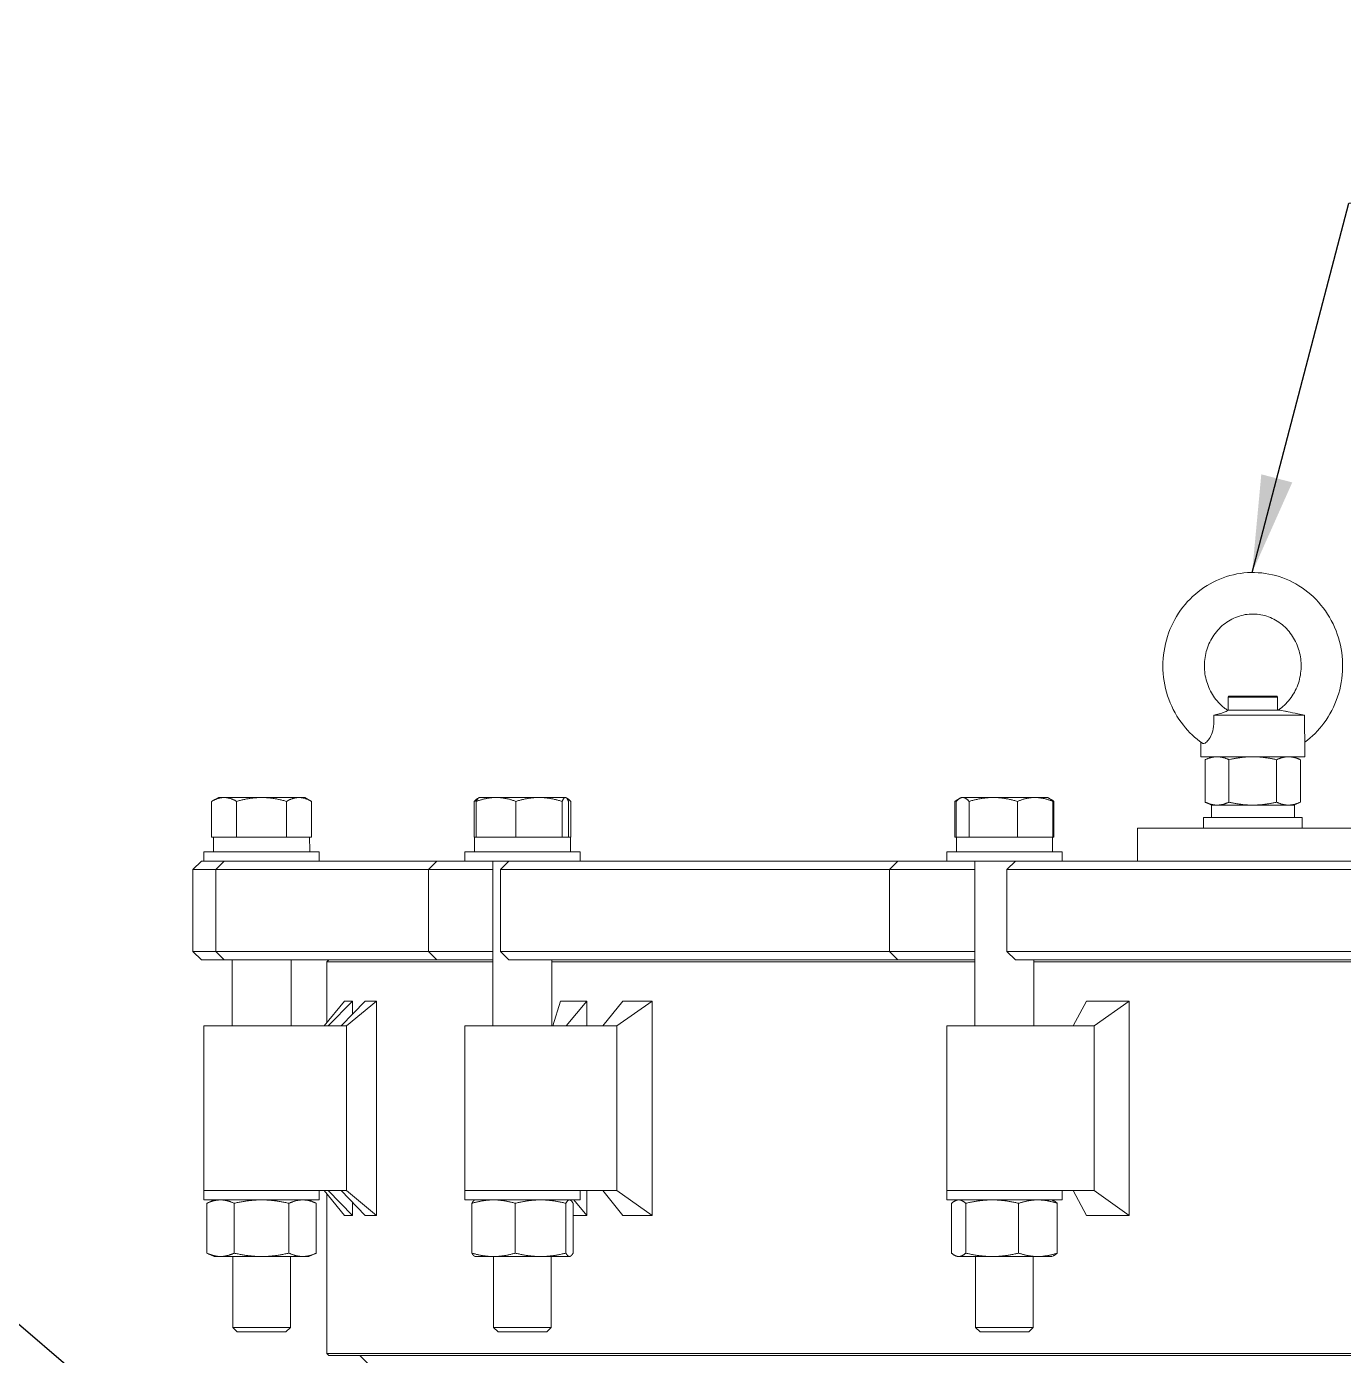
# Model space of a CAD drawing. Header units: inches. Extents: x 19 to 503, y 7 to 322.
# Drawn here: x 223.83 to 243.81, y 124.9 to 145.06 of the extents above; entities that cross this region are included whole.
import ezdxf

# ---------------------------------------------------------------- set-up
doc = ezdxf.new("R2010")
doc.units = ezdxf.units.IN
doc.header["$LTSCALE"] = 15
doc.header["$MEASUREMENT"] = 0
doc.layers.add('Symbol (ANSI)', color=7, linetype='Continuous', lineweight=25)
doc.layers.add('Visible (ANSI)', color=7, linetype='Continuous', lineweight=50)
doc.styles.add('MEMCOR Medium', font='arial.ttf')
doc.dimstyles.new('Default (ANSI)$7', dxfattribs={"dimscale": 15, "dimtxt": 0.15, "dimasz": 0.098425, "dimexe": 0.125, "dimexo": 0.0625, "dimgap": 0.031496, "dimtad": 0, "dimtih": 1, "dimtoh": 1, "dimdec": 4, "dimrnd": 1e-08, "dimzin": 3, "dimdsep": 46, "dimlunit": 5, "dimtxsty": 'MEMCOR Medium', "dimcen": 0.09, "dimdle": 0.393701, "dimclrd": 256, "dimclre": 256, "dimclrt": 256, "dimadec": 0, "dimazin": 1, "dimtfac": 0.8, "dimtofl": 0, "dimtmove": 0, "dimatfit": 3, "dimfxl": 1, "dimfrac": 1, "dimtolj": 1, "dimtzin": 4, "dimlwd": -1, "dimlwe": -1, "dimarcsym": 0})

msp = doc.modelspace()

# ---------------------------------------------------------------- linework, layer by layer
at = {"layer": 'Visible (ANSI)', "linetype": 'Continuous', "lineweight": 18}
for p, q in [((242.06927, 134.90094), (242.05677, 134.88844)), ((242.80677, 134.88844), (242.05677, 134.88844)), ((242.05677, 134.88844), (242.05677, 134.69194)), ((242.06927, 134.90094), (242.79427, 134.90094)), ((242.79427, 134.90094), (242.80677, 134.88844)), ((242.80677, 134.88844), (242.80677, 134.69194)), ((242.84712, 134.69194), (242.0451, 134.69194)), ((242.84712, 134.69194), (242.9178, 134.67692)), ((243.21606, 134.61286), (241.83844, 134.61286)), ((243.21918, 133.98294), (243.21918, 134.29538)), ((241.64437, 133.98294), (241.64437, 134.20376)), ((243.21918, 133.98294), (241.64437, 133.98294)), ((241.80677, 133.98294), (241.71009, 133.93785)), ((241.71009, 133.29403), (241.71009, 133.93785)), ((242.07093, 133.29403), (242.07093, 133.93785)), ((242.79262, 133.29403), (242.79262, 133.93785)), ((243.05677, 133.98294), (243.15346, 133.93785)), ((243.15346, 133.29403), (243.15346, 133.93785)), ((226.74027, 133.36457), (226.63878, 133.30598)), ((226.63878, 132.76057), (226.63878, 133.30598)), ((226.82815, 133.36457), (226.74027, 133.36457)), ((227.39627, 133.36457), (226.82815, 133.36457)), ((227.01753, 132.76057), (227.01753, 133.30598)), ((227.96438, 133.36457), (227.39627, 133.36457)), ((227.77501, 132.76057), (227.77501, 133.30598)), ((228.05227, 133.36457), (227.96438, 133.36457)), ((228.05227, 133.36457), (228.15375, 133.30598)), ((228.15375, 132.76057), (228.15375, 133.30598)), ((230.62164, 132.76057), (230.62164, 133.30598)), ((230.65349, 132.76057), (230.65349, 133.30598)), ((230.69165, 133.3613), (230.67417, 133.35121)), ((230.69731, 133.36457), (230.69165, 133.3613)), ((230.95397, 133.36457), (230.69731, 133.36457)), ((231.60435, 133.36457), (230.95397, 133.36457)), ((231.25444, 132.76057), (231.25444, 133.30598)), ((232.0037, 133.36457), (231.60435, 133.36457)), ((231.95427, 132.76057), (231.95427, 133.30598)), ((232.00931, 133.36457), (232.0037, 133.36457)), ((232.00931, 133.36457), (232.01498, 133.3613)), ((232.01498, 133.3613), (232.03246, 133.35121)), ((232.05314, 132.76057), (232.05314, 133.30598)), ((232.08499, 132.76057), (232.08499, 133.30598)), ((237.91398, 132.76057), (237.91398, 133.30598)), ((237.93331, 132.76057), (237.93331, 133.30598)), ((237.98584, 133.35121), (237.95494, 133.33336)), ((238.00898, 133.36457), (237.98584, 133.35121)), ((238.03134, 133.36457), (238.00898, 133.36457)), ((238.4952, 133.36457), (238.03134, 133.36457)), ((238.12936, 132.76057), (238.12936, 133.30598)), ((239.12885, 133.36457), (238.4952, 133.36457)), ((238.86104, 132.76057), (238.86104, 133.30598)), ((239.32098, 133.36457), (239.12885, 133.36457)), ((239.32098, 133.36457), (239.34413, 133.35121)), ((239.34413, 133.35121), (239.37503, 133.33336)), ((239.39666, 132.76057), (239.39666, 133.30598)), ((239.41599, 132.76057), (239.41599, 133.30598)), ((241.80677, 133.24894), (241.71009, 133.29403)), ((243.05677, 133.24894), (243.15346, 133.29403)), ((243.18177, 133.06094), (241.68177, 133.06094)), ((241.68177, 133.06094), (241.68177, 132.90094)), ((241.8063, 133.24894), (241.8063, 133.06094)), ((241.8063, 133.24894), (243.06427, 133.24894)), ((243.06427, 133.24894), (243.06427, 133.06094)), ((243.18177, 133.06094), (243.18177, 132.90094)), ((240.68425, 132.90094), (240.70872, 132.90094)), ((240.68425, 132.90094), (240.68425, 132.40094)), ((241.17225, 132.90094), (240.70872, 132.90094)), ((241.17225, 132.90094), (241.80228, 132.90094)), ((245.38827, 132.90094), (241.80228, 132.90094)), ((226.82815, 132.76057), (226.63878, 132.76057)), ((226.66677, 132.76056), (228.12525, 132.76056)), ((226.66677, 132.54156), (226.66677, 132.76056)), ((226.74027, 132.76057), (226.74027, 132.76056)), ((227.01753, 132.76057), (226.82815, 132.76057)), ((227.39627, 132.76057), (227.01753, 132.76057)), ((227.77501, 132.76057), (227.39627, 132.76057)), ((227.96438, 132.76057), (227.77501, 132.76057)), ((228.15375, 132.76057), (227.96438, 132.76057)), ((228.05227, 132.76057), (228.05227, 132.76056)), ((230.65349, 132.76057), (230.62164, 132.76057)), ((230.62381, 132.76056), (232.08281, 132.76056)), ((230.62381, 132.54156), (230.62381, 132.76056)), ((230.95397, 132.76057), (230.65349, 132.76057)), ((230.69731, 132.76057), (230.69731, 132.76056)), ((231.25444, 132.76057), (230.95397, 132.76057)), ((231.60435, 132.76057), (231.25444, 132.76057)), ((231.95427, 132.76057), (231.60435, 132.76057)), ((232.0037, 132.76057), (231.95427, 132.76057)), ((232.05314, 132.76057), (232.0037, 132.76057)), ((232.00931, 132.76057), (232.00931, 132.76056)), ((232.08499, 132.76057), (232.05314, 132.76057)), ((232.08281, 132.54156), (232.08281, 132.76056)), ((237.93331, 132.76057), (237.91398, 132.76057)), ((238.03134, 132.76057), (237.93331, 132.76057)), ((237.93548, 132.76056), (239.39448, 132.76056)), ((237.93548, 132.54156), (237.93548, 132.76056)), ((238.00898, 132.76057), (238.00898, 132.76056)), ((238.12936, 132.76057), (238.03134, 132.76057)), ((238.4952, 132.76057), (238.12936, 132.76057)), ((238.86104, 132.76057), (238.4952, 132.76057)), ((239.12885, 132.76057), (238.86104, 132.76057)), ((239.39666, 132.76057), (239.12885, 132.76057)), ((239.32098, 132.76057), (239.32098, 132.76056)), ((239.39448, 132.54156), (239.39448, 132.76056)), ((239.41599, 132.76057), (239.39666, 132.76057)), ((228.27127, 132.54156), (226.52127, 132.54156)), ((226.52127, 132.54156), (226.52127, 132.40094)), ((228.12577, 132.54156), (228.12577, 132.60531)), ((228.27127, 132.54156), (228.27127, 132.40094)), ((232.22831, 132.54156), (230.47831, 132.54156)), ((230.47831, 132.54156), (230.47831, 132.40094)), ((232.22831, 132.54156), (232.22831, 132.40094)), ((239.53998, 132.54156), (237.78998, 132.54156)), ((237.78998, 132.54156), (237.78998, 132.40094)), ((239.53998, 132.54156), (239.53998, 132.40094)), ((226.48339, 132.40094), (226.35339, 132.27094)), ((226.36591, 132.27094), (226.35339, 132.27094)), ((226.35339, 132.27094), (226.35339, 131.03094)), ((226.41169, 132.27094), (226.36591, 132.27094)), ((226.70077, 132.27094), (226.41169, 132.27094)), ((226.48339, 132.40094), (226.49428, 132.40094)), ((226.49428, 132.40094), (226.52127, 132.40094)), ((226.52127, 132.40094), (226.83077, 132.40094)), ((226.83077, 132.40094), (226.70077, 132.27094)), ((226.70702, 132.27094), (226.70077, 132.27094)), ((226.70077, 132.27094), (226.70077, 131.03094)), ((226.77089, 132.27094), (226.70702, 132.27094)), ((227.93866, 132.27094), (226.77089, 132.27094)), ((226.83077, 132.40094), (226.83377, 132.40094)), ((226.83377, 132.40094), (226.89734, 132.40094)), ((226.89734, 132.40094), (227.9133, 132.40094)), ((228.86355, 132.40094), (227.9133, 132.40094)), ((227.93866, 132.27094), (228.88892, 132.27094)), ((229.58933, 132.40094), (228.86355, 132.40094)), ((228.88892, 132.27094), (229.46493, 132.27094)), ((229.92678, 132.27094), (229.46493, 132.27094)), ((229.58933, 132.40094), (230.05678, 132.40094)), ((230.05678, 132.40094), (229.92678, 132.27094)), ((230.07484, 132.27094), (229.92678, 132.27094)), ((229.92678, 132.27094), (229.92678, 131.03094)), ((230.05678, 132.40094), (230.18559, 132.40094)), ((230.22329, 132.27094), (230.07484, 132.27094)), ((230.18559, 132.40094), (230.33334, 132.40094)), ((230.57382, 132.27094), (230.22329, 132.27094)), ((230.33334, 132.40094), (230.47831, 132.40094)), ((230.47831, 132.40094), (231.14828, 132.40094)), ((230.57382, 132.27094), (230.90581, 132.27094)), ((230.90581, 132.40094), (230.90581, 129.90094)), ((231.14828, 132.40094), (231.01828, 132.27094)), ((231.06433, 132.27094), (231.01828, 132.27094)), ((231.01828, 132.27094), (231.01828, 131.03094)), ((231.22812, 132.27094), (231.06433, 132.27094)), ((231.14828, 132.40094), (231.17039, 132.40094)), ((231.17039, 132.40094), (231.3334, 132.40094)), ((232.59349, 132.27094), (231.22812, 132.27094)), ((231.3334, 132.40094), (232.52127, 132.40094)), ((233.32686, 132.40094), (232.52127, 132.40094)), ((232.59349, 132.27094), (233.39908, 132.27094)), ((234.16385, 132.40094), (233.32686, 132.40094)), ((233.39908, 132.27094), (234.06337, 132.27094)), ((236.91974, 132.27094), (234.06337, 132.27094)), ((234.16385, 132.40094), (237.04974, 132.40094)), ((237.04974, 132.40094), (236.91974, 132.27094)), ((237.33303, 132.27094), (236.91974, 132.27094)), ((236.91974, 132.27094), (236.91974, 131.03094)), ((237.04974, 132.40094), (237.4093, 132.40094)), ((237.56156, 132.27094), (237.33303, 132.27094)), ((237.4093, 132.40094), (237.63675, 132.40094)), ((237.91402, 132.27094), (237.56156, 132.27094)), ((237.63675, 132.40094), (237.80379, 132.40094)), ((237.80379, 132.40094), (238.83335, 132.40094)), ((237.91402, 132.27094), (238.21748, 132.27094)), ((238.21748, 132.40094), (238.21748, 129.90094)), ((238.83335, 132.40094), (238.70335, 132.27094)), ((238.82026, 132.27094), (238.70335, 132.27094)), ((238.70335, 132.27094), (238.70335, 131.03094)), ((239.05904, 132.27094), (238.82026, 132.27094)), ((238.83335, 132.40094), (238.88947, 132.40094)), ((238.88947, 132.40094), (239.12711, 132.40094)), ((240.41414, 132.27094), (239.05904, 132.27094)), ((239.12711, 132.40094), (240.30605, 132.40094)), ((240.84433, 132.40094), (240.30605, 132.40094)), ((240.41414, 132.27094), (240.95242, 132.27094)), ((241.66512, 132.40094), (240.84433, 132.40094)), ((240.95242, 132.27094), (241.60385, 132.27094)), ((246.13063, 132.27094), (241.60385, 132.27094)), ((241.66512, 132.40094), (246.16837, 132.40094)), ((226.35339, 131.03094), (226.36591, 131.03094)), ((226.48339, 130.90094), (226.35339, 131.03094)), ((226.36591, 131.03094), (226.41169, 131.03094)), ((226.41169, 131.03094), (226.70077, 131.03094)), ((226.49428, 130.90094), (226.48339, 130.90094)), ((226.53984, 130.90094), (226.49428, 130.90094)), ((226.68155, 130.90094), (226.53984, 130.90094)), ((226.68155, 130.90094), (226.83077, 130.90094)), ((226.70077, 131.03094), (226.70702, 131.03094)), ((226.83077, 130.90094), (226.70077, 131.03094)), ((226.70702, 131.03094), (226.77089, 131.03094)), ((226.77089, 131.03094), (227.93866, 131.03094)), ((226.83377, 130.90094), (226.83077, 130.90094)), ((226.89734, 130.90094), (226.83377, 130.90094)), ((227.9133, 130.90094), (226.89734, 130.90094)), ((226.94877, 130.90094), (226.94877, 129.90094)), ((227.84377, 130.90094), (227.84377, 129.90094)), ((227.9133, 130.90094), (228.86355, 130.90094)), ((228.88892, 131.03094), (227.93866, 131.03094)), ((228.4183, 130.90094), (228.38705, 130.86969)), ((230.90581, 130.86969), (228.38705, 130.86969)), ((228.38705, 129.95309), (228.38705, 130.86969)), ((228.86355, 130.90094), (229.39801, 130.90094)), ((229.46493, 131.03094), (228.88892, 131.03094)), ((229.39801, 130.90094), (230.05678, 130.90094)), ((229.46493, 131.03094), (229.92678, 131.03094)), ((229.92678, 131.03094), (230.07484, 131.03094)), ((230.05678, 130.90094), (229.92678, 131.03094)), ((230.18559, 130.90094), (230.05678, 130.90094)), ((230.07484, 131.03094), (230.22329, 131.03094)), ((230.33334, 130.90094), (230.18559, 130.90094)), ((230.22329, 131.03094), (230.57382, 131.03094)), ((230.50159, 130.90094), (230.33334, 130.90094)), ((230.50159, 130.90094), (230.90581, 130.90094)), ((230.90581, 131.03094), (230.57382, 131.03094)), ((231.01828, 131.03094), (231.06433, 131.03094)), ((231.14828, 130.90094), (231.01828, 131.03094)), ((231.06433, 131.03094), (231.22812, 131.03094)), ((231.17039, 130.90094), (231.14828, 130.90094)), ((231.3334, 130.90094), (231.17039, 130.90094)), ((231.22812, 131.03094), (232.59349, 131.03094)), ((232.52127, 130.90094), (231.3334, 130.90094)), ((231.80081, 130.90094), (231.80081, 129.90094)), ((238.21748, 130.86969), (231.80081, 130.86969)), ((232.52127, 130.90094), (233.32686, 130.90094)), ((233.39908, 131.03094), (232.59349, 131.03094)), ((233.32686, 130.90094), (233.87455, 130.90094)), ((234.06337, 131.03094), (233.39908, 131.03094)), ((233.87455, 130.90094), (237.04974, 130.90094)), ((234.06337, 131.03094), (236.91974, 131.03094)), ((236.91974, 131.03094), (237.33303, 131.03094)), ((237.04974, 130.90094), (236.91974, 131.03094)), ((237.4093, 130.90094), (237.04974, 130.90094)), ((237.33303, 131.03094), (237.56156, 131.03094)), ((237.63675, 130.90094), (237.4093, 130.90094)), ((237.56156, 131.03094), (237.91402, 131.03094)), ((237.80593, 130.90094), (237.63675, 130.90094)), ((237.80593, 130.90094), (238.21748, 130.90094)), ((238.21748, 131.03094), (237.91402, 131.03094)), ((238.70335, 131.03094), (238.82026, 131.03094)), ((238.83335, 130.90094), (238.70335, 131.03094)), ((238.82026, 131.03094), (239.05904, 131.03094)), ((238.88947, 130.90094), (238.83335, 130.90094)), ((239.12711, 130.90094), (238.88947, 130.90094)), ((239.05904, 131.03094), (240.41414, 131.03094)), ((239.11248, 130.90094), (239.11248, 129.90094)), ((247.77064, 130.86969), (239.11248, 130.86969)), ((240.30605, 130.90094), (239.12711, 130.90094)), ((240.30605, 130.90094), (240.84433, 130.90094)), ((240.95242, 131.03094), (240.41414, 131.03094)), ((240.84433, 130.90094), (241.32188, 130.90094)), ((241.60385, 131.03094), (240.95242, 131.03094)), ((241.32188, 130.90094), (246.39763, 130.90094)), ((241.60385, 131.03094), (246.13063, 131.03094)), ((228.65427, 130.27579), (228.34387, 129.90094)), ((228.7761, 130.27579), (228.40706, 129.90094)), ((228.96831, 130.27579), (228.60215, 129.90094)), ((228.65427, 130.27579), (228.7761, 130.27579)), ((229.14194, 130.27579), (228.68528, 129.90094)), ((228.7761, 130.27579), (228.7761, 130.07902)), ((228.96831, 130.27579), (229.14194, 130.27579)), ((229.14194, 127.02609), (229.14194, 130.27579)), ((231.93213, 130.27579), (231.81525, 129.90094)), ((231.93213, 130.27579), (232.33087, 130.27579)), ((232.33087, 130.27579), (232.01513, 129.90094)), ((232.33087, 130.27579), (232.33087, 129.90094)), ((232.87824, 130.27579), (232.5707, 129.90094)), ((233.32089, 130.27579), (232.78749, 129.90094)), ((232.87824, 130.27579), (233.32089, 130.27579)), ((233.32089, 127.02609), (233.32089, 130.27579)), ((239.91063, 130.27579), (239.70854, 129.90094)), ((239.91063, 130.27579), (240.55492, 130.27579)), ((240.55492, 130.27579), (240.02599, 129.90094)), ((240.55492, 127.02609), (240.55492, 130.27579)), ((226.52127, 129.90094), (227.56697, 129.90094)), ((226.52127, 127.40094), (226.52127, 129.90094)), ((227.56697, 129.90094), (228.68528, 129.90094)), ((228.68528, 127.40094), (228.68528, 129.90094)), ((230.47831, 129.90094), (231.83944, 129.90094)), ((230.47831, 127.40094), (230.47831, 129.90094)), ((231.83944, 129.90094), (232.78749, 129.90094)), ((232.78749, 127.40094), (232.78749, 129.90094)), ((237.78998, 129.90094), (239.39252, 129.90094)), ((237.78998, 127.40094), (237.78998, 129.90094)), ((239.39252, 129.90094), (240.02599, 129.90094)), ((240.02599, 127.40094), (240.02599, 129.90094)), ((227.56697, 127.40094), (226.52127, 127.40094)), ((227.56697, 127.40094), (226.52127, 127.40094)), ((226.52127, 127.40094), (226.52127, 127.26031)), ((226.52127, 127.26031), (228.27127, 127.26031)), ((226.67727, 127.26031), (226.56604, 127.20845)), ((226.56604, 126.45318), (226.56604, 127.20845)), ((226.98115, 126.45318), (226.98115, 127.20845)), ((228.68528, 127.40094), (227.56697, 127.40094)), ((227.81138, 126.45318), (227.81138, 127.20845)), ((228.11527, 127.26031), (228.2265, 127.20845)), ((228.2265, 126.45318), (228.2265, 127.20845)), ((228.27127, 127.40094), (228.27127, 127.26031)), ((228.65427, 127.02609), (228.34387, 127.40094)), ((228.38705, 124.93219), (228.38705, 127.34879)), ((228.7761, 127.02609), (228.40706, 127.40094)), ((228.96831, 127.02609), (228.60215, 127.40094)), ((229.14194, 127.02609), (228.68528, 127.40094)), ((228.7761, 127.22286), (228.7761, 127.02609)), ((231.83944, 127.40094), (230.47831, 127.40094)), ((231.83944, 127.40094), (230.47831, 127.40094)), ((230.47831, 127.40094), (230.47831, 127.26031)), ((230.47831, 127.26031), (232.22831, 127.26031)), ((230.58628, 126.45318), (230.58628, 127.20845)), ((230.63431, 127.26031), (230.62811, 127.25742)), ((231.24495, 126.45318), (231.24495, 127.20845)), ((232.78749, 127.40094), (231.83944, 127.40094)), ((232.01198, 126.45318), (232.01198, 127.20845)), ((232.07231, 127.26031), (232.07852, 127.25742)), ((232.12035, 126.45318), (232.12035, 127.20845)), ((232.33087, 127.02609), (232.13358, 127.26031)), ((232.22831, 127.40094), (232.22831, 127.26031)), ((232.33087, 127.40094), (232.33087, 127.02609)), ((232.87824, 127.02609), (232.5707, 127.40094)), ((233.32089, 127.02609), (232.78749, 127.40094)), ((239.39252, 127.40094), (237.78998, 127.40094)), ((239.39252, 127.40094), (237.78998, 127.40094)), ((237.78998, 127.40094), (237.78998, 127.26031)), ((237.78998, 127.26031), (239.53998, 127.26031)), ((237.86304, 126.45318), (237.86304, 127.20845)), ((237.94598, 127.26031), (237.92062, 127.24849)), ((238.07792, 126.45318), (238.07792, 127.20845)), ((238.87986, 126.45318), (238.87986, 127.20845)), ((239.38398, 127.26031), (239.40935, 127.24849)), ((240.02599, 127.40094), (239.39252, 127.40094)), ((239.46693, 126.45318), (239.46693, 127.20845)), ((239.53998, 127.40094), (239.53998, 127.26031)), ((239.91063, 127.02609), (239.70854, 127.40094)), ((240.55492, 127.02609), (240.02599, 127.40094)), ((228.7761, 127.02609), (228.65427, 127.02609)), ((229.14194, 127.02609), (228.96831, 127.02609)), ((232.33087, 127.02609), (232.12035, 127.02609)), ((233.32089, 127.02609), (232.87824, 127.02609)), ((240.55492, 127.02609), (239.91063, 127.02609)), ((226.67727, 126.40131), (226.56604, 126.45318)), ((226.67727, 126.40131), (226.77359, 126.40131)), ((226.77359, 126.40131), (227.39627, 126.40131)), ((226.95877, 126.40131), (226.95877, 125.32668)), ((227.39627, 126.40131), (228.01894, 126.40131)), ((227.83377, 126.40131), (227.83377, 125.32668)), ((228.01894, 126.40131), (228.11527, 126.40131)), ((228.11527, 126.40131), (228.2265, 126.45318)), ((230.63431, 126.40131), (230.62811, 126.40421)), ((230.63431, 126.40131), (230.91561, 126.40131)), ((230.91561, 126.40131), (231.62846, 126.40131)), ((230.91581, 126.40131), (230.91581, 125.32668)), ((231.62846, 126.40131), (232.06616, 126.40131)), ((231.79081, 126.40131), (231.79081, 125.32668)), ((232.06616, 126.40131), (232.07231, 126.40131)), ((232.07231, 126.40131), (232.07852, 126.40421)), ((237.94598, 126.40131), (237.92062, 126.41314)), ((237.94598, 126.40131), (237.97048, 126.40131)), ((237.97048, 126.40131), (238.47889, 126.40131)), ((238.22748, 126.40131), (238.22748, 125.32668)), ((238.47889, 126.40131), (239.17339, 126.40131)), ((239.10248, 126.40131), (239.10248, 125.32668)), ((239.17339, 126.40131), (239.38398, 126.40131)), ((239.38398, 126.40131), (239.40935, 126.41314)), ((226.95877, 125.32668), (227.83377, 125.32668)), ((227.02693, 125.26056), (226.95877, 125.32668)), ((227.76561, 125.26056), (227.02693, 125.26056)), ((227.76561, 125.26056), (227.83377, 125.32668)), ((230.91581, 125.32668), (231.79081, 125.32668)), ((230.98398, 125.26056), (230.91581, 125.32668)), ((231.72265, 125.26056), (230.98398, 125.26056)), ((231.72265, 125.26056), (231.79081, 125.32668)), ((238.22748, 125.32668), (239.10248, 125.32668)), ((238.29565, 125.26056), (238.22748, 125.32668)), ((239.03432, 125.26056), (238.29565, 125.26056)), ((239.03432, 125.26056), (239.10248, 125.32668)), ((228.38705, 124.93219), (253.36646, 124.93219)), ((228.4183, 124.90094), (228.38705, 124.93219)), ((253.34205, 124.90094), (228.4183, 124.90094)), ((229.13857, 124.65094), (228.88857, 124.90094))]:
    msp.add_line(p, q, dxfattribs=at)
msp.add_ellipse((227.39627, 132.60531), major_axis=(0, 4.1372), ratio=0.17632698, start_param=4.71238898, end_param=4.7499235, dxfattribs=at)
for points, knots in [([(243.21918, 134.20376), (243.3299, 134.28517), (243.42843, 134.38358), (243.59991, 134.61437), (243.67004, 134.74886), (243.76659, 135.03461), (243.79258, 135.186), (243.79735, 135.4901), (243.77596, 135.64279), (243.68757, 135.93339), (243.62071, 136.07132), (243.44828, 136.31763), (243.34305, 136.42621), (243.10528, 136.60247), (242.9731, 136.67058), (242.69557, 136.75952), (242.55043, 136.78083), (242.26159, 136.77509), (242.11796, 136.74825), (241.84583, 136.64948), (241.71746, 136.57738), (241.48809, 136.39501), (241.38743, 136.28437), (241.22377, 136.03536), (241.16123, 135.89671), (241.08087, 135.60531), (241.06343, 135.45249), (241.07586, 135.14846), (241.10585, 134.99728), (241.21056, 134.71255), (241.2851, 134.57897), (241.46131, 134.35612), (241.55887, 134.26355), (241.6675, 134.18712)], [3.75185202, 3.75185202, 3.75185202, 3.75185202, 4.04920727, 4.04920727, 4.37105864, 4.37105864, 4.69590009, 4.69590009, 5.0218934, 5.0218934, 5.34693763, 5.34693763, 5.66911389, 5.66911389, 5.98732596, 5.98732596, 6.302075, 6.302075, 6.61555908, 6.61555908, 6.9306223, 6.9306223, 7.24925585, 7.24925585, 7.57176049, 7.57176049, 7.89696354, 7.89696354, 8.22294102, 8.22294102, 8.54759144, 8.54759144, 8.83507049, 8.83507049, 8.83507049, 8.83507049]), ([(242.81845, 134.69194), (242.88452, 134.73599), (242.94448, 134.79172), (243.04469, 134.92069), (243.08517, 134.99363), (243.14222, 135.14867), (243.1592, 135.23051), (243.16852, 135.39532), (243.16105, 135.47822), (243.12271, 135.63743), (243.0918, 135.71368), (243.00958, 135.85269), (242.95804, 135.91522), (242.83893, 136.02105), (242.77103, 136.0638), (242.62489, 136.12527), (242.54641, 136.14323), (242.38695, 136.15157), (242.30593, 136.14145), (242.15139, 136.09346), (242.07781, 136.05586), (241.94702, 135.9576), (241.88944, 135.89763), (241.79602, 135.76202), (241.75965, 135.68687), (241.71114, 135.52891), (241.69859, 135.44628), (241.69807, 135.28136), (241.70994, 135.19911), (241.75665, 135.04253), (241.79158, 134.96828), (241.88112, 134.8344), (241.936, 134.77505), (242.01393, 134.71355), (242.03076, 134.7014), (242.04799, 134.69003)], [3.70663789, 3.70663789, 3.70663789, 3.70663789, 4.02738614, 4.02738614, 4.34325749, 4.34325749, 4.65298953, 4.65298953, 4.96032547, 4.96032547, 5.26870024, 5.26870024, 5.58162087, 5.58162087, 5.90263882, 5.90263882, 6.2335115, 6.2335115, 6.57031446, 6.57031446, 6.90360978, 6.90360978, 7.22713207, 7.22713207, 7.54159651, 7.54159651, 7.85062461, 7.85062461, 8.15789791, 8.15789791, 8.46683133, 8.46683133, 8.78097489, 8.78097489, 8.86439813, 8.86439813, 8.86439813, 8.86439813]), ([(242.04799, 134.69002), (242.04933, 134.68914), (242.04975, 134.68797), (242.04803, 134.68278), (242.04059, 134.67741), (242.0129, 134.66369), (241.99004, 134.65499), (241.9386, 134.63858), (241.91085, 134.63077), (241.8671, 134.61968), (241.85299, 134.61625), (241.83844, 134.61286)], [1.59643511, 1.59643511, 1.59643511, 1.59643511, 1.70136376, 1.70136376, 1.97757797, 1.97757797, 2.32395322, 2.32395322, 2.62724145, 2.62724145, 2.76385241, 2.76385241, 2.76385241, 2.76385241]), ([(243.21606, 134.61286), (243.18221, 134.61993), (243.14779, 134.62718), (243.06095, 134.6457), (243.01035, 134.65678), (242.94926, 134.67014), (242.93296, 134.67371), (242.9178, 134.67693)], [0.164394047, 0.164394047, 0.164394047, 0.164394047, 0.430091251, 0.430091251, 0.844644055, 0.844644055, 1.005677489, 1.005677489, 1.005677489, 1.005677489]), ([(241.83844, 134.61286), (241.84388, 134.55624), (241.84478, 134.49802), (241.83108, 134.39381), (241.81978, 134.35464), (241.79349, 134.28931), (241.77708, 134.26093), (241.7426, 134.21592), (241.72514, 134.19998), (241.69397, 134.18193), (241.6806, 134.18004), (241.66942, 134.18586), (241.66844, 134.18646), (241.6675, 134.18712)], [0, 0, 0, 0, 0.43602809, 0.43602809, 0.81032109, 0.81032109, 1.20276192, 1.20276192, 1.59558596, 1.59558596, 1.99035936, 1.99035936, 2.02940951, 2.02940951, 2.02940951, 2.02940951]), ([(243.21918, 134.29538), (243.21918, 134.323), (243.21822, 134.35415), (243.21644, 134.42511), (243.21569, 134.46404), (243.21533, 134.54005), (243.21559, 134.57678), (243.21606, 134.61286)], [2.76682409, 2.76682409, 2.76682409, 2.76682409, 3.1199212, 3.1199212, 3.50625859, 3.50625859, 3.86180885, 3.86180885, 3.86180885, 3.86180885])]:
    msp.add_open_spline(points, degree=3, knots=knots, dxfattribs=at)
for points, weights in [([(241.89051, 133.98294), (241.80677, 133.98294), (241.71009, 133.93785)], [1, 1.0379548493, 1]), ([(242.07093, 133.93785), (241.97424, 133.98294), (241.89051, 133.98294)], [1, 1.0379548493, 1]), ([(242.43177, 133.98294), (242.26431, 133.98294), (242.07093, 133.93785)], [1, 1.0379548493, 1]), ([(242.79262, 133.93785), (242.59924, 133.98294), (242.43177, 133.98294)], [1, 1.0379548493, 1]), ([(242.97304, 133.98294), (242.88931, 133.98294), (242.79262, 133.93785)], [1, 1.0379548493, 1]), ([(243.15346, 133.93785), (243.05677, 133.98294), (242.97304, 133.98294)], [1, 1.0379548493, 1]), ([(226.82815, 133.36457), (226.74027, 133.36457), (226.63878, 133.30598)], [1, 1.0379548493, 1]), ([(227.01753, 133.30598), (226.91604, 133.36457), (226.82815, 133.36457)], [1, 1.0379548493, 1]), ([(227.39627, 133.36457), (227.22049, 133.36457), (227.01753, 133.30598)], [1, 1.0379548493, 1]), ([(227.77501, 133.30598), (227.57204, 133.36457), (227.39627, 133.36457)], [1, 1.0379548493, 1]), ([(227.96438, 133.36457), (227.87649, 133.36457), (227.77501, 133.30598)], [1, 1.0379548493, 1]), ([(228.15375, 133.30598), (228.05227, 133.36457), (227.96438, 133.36457)], [1, 1.0379548493, 1]), ([(230.62164, 133.30598), (230.64934, 133.33687), (230.67417, 133.35121)], [1, 1.01965956375, 1.01895290532]), ([(230.6607, 133.32102), (230.64151, 133.31409), (230.62164, 133.30598)], [1.00881298069, 1.00508876131, 1]), ([(230.95397, 133.36457), (230.81452, 133.36457), (230.65349, 133.30598)], [1, 1.0379548493, 1]), ([(230.65349, 133.30598), (230.67386, 133.35103), (230.69165, 133.3613)], [1, 1.02892942038, 1.01375847525]), ([(231.25444, 133.30598), (231.09342, 133.36457), (230.95397, 133.36457)], [1, 1.0379548493, 1]), ([(231.60435, 133.36457), (231.44196, 133.36457), (231.25444, 133.30598)], [1, 1.0379548493, 1]), ([(231.95427, 133.30598), (231.76675, 133.36457), (231.60435, 133.36457)], [1, 1.0379548493, 1]), ([(232.0037, 133.36457), (231.98076, 133.36457), (231.95427, 133.30598)], [1, 1.0379548493, 1]), ([(232.05314, 133.30598), (232.02665, 133.36457), (232.0037, 133.36457)], [1, 1.0379548493, 1]), ([(232.08499, 133.30598), (232.05086, 133.34404), (232.02073, 133.35715)], [1, 1.02433062887, 1.01746737806]), ([(237.9737, 133.34334), (237.94518, 133.32951), (237.91398, 133.30598)], [1.01810318657, 1.01490424563, 1]), ([(238.03134, 133.36457), (237.98584, 133.36457), (237.93331, 133.30598)], [1, 1.0379548493, 1]), ([(238.12936, 133.30598), (238.07683, 133.36457), (238.03134, 133.36457)], [1, 1.0379548493, 1]), ([(238.4952, 133.36457), (238.32541, 133.36457), (238.12936, 133.30598)], [1, 1.0379548493, 1]), ([(238.86104, 133.30598), (238.66498, 133.36457), (238.4952, 133.36457)], [1, 1.0379548493, 1]), ([(239.12885, 133.36457), (239.00456, 133.36457), (238.86104, 133.30598)], [1, 1.0379548493, 1]), ([(239.39666, 133.30598), (239.25314, 133.36457), (239.12885, 133.36457)], [1, 1.0379548493, 1]), ([(239.34413, 133.35121), (239.36896, 133.33687), (239.39666, 133.30598)], [1.01895290532, 1.01965956375, 1]), ([(239.37503, 133.33336), (239.39485, 133.32192), (239.41599, 133.30598)], [1.01477953359, 1.01005189042, 1]), ([(239.41599, 133.30598), (239.39888, 133.31409), (239.38236, 133.32102)], [1, 1.00508876131, 1.00881298069]), ([(241.71009, 133.29403), (241.80677, 133.24894), (241.89051, 133.24894)], [1, 1.0379548493, 1]), ([(241.89051, 133.24894), (241.97424, 133.24894), (242.07093, 133.29403)], [1, 1.0379548493, 1]), ([(242.07093, 133.29403), (242.26431, 133.24894), (242.43177, 133.24894)], [1, 1.0379548493, 1]), ([(242.43177, 133.24894), (242.59924, 133.24894), (242.79262, 133.29403)], [1, 1.0379548493, 1]), ([(242.79262, 133.29403), (242.88931, 133.24894), (242.97304, 133.24894)], [1, 1.0379548493, 1]), ([(242.97304, 133.24894), (243.05677, 133.24894), (243.15346, 133.29403)], [1, 1.0379548493, 1]), ([(226.77359, 127.26031), (226.67727, 127.26031), (226.56604, 127.20845)], [1, 1.0379548493, 1]), ([(226.98115, 127.20845), (226.86992, 127.26031), (226.77359, 127.26031)], [1, 1.0379548493, 1]), ([(227.39627, 127.26031), (227.20361, 127.26031), (226.98115, 127.20845)], [1, 1.0379548493, 1]), ([(227.81138, 127.20845), (227.58892, 127.26031), (227.39627, 127.26031)], [1, 1.0379548493, 1]), ([(228.01894, 127.26031), (227.92261, 127.26031), (227.81138, 127.20845)], [1, 1.0379548493, 1]), ([(228.2265, 127.20845), (228.11527, 127.26031), (228.01894, 127.26031)], [1, 1.0379548493, 1]), ([(230.91561, 127.26031), (230.76277, 127.26031), (230.58628, 127.20845)], [1, 1.0379548493, 1]), ([(230.58628, 127.20845), (230.60861, 127.24833), (230.62811, 127.25742)], [1, 1.02892942038, 1.01375847525]), ([(231.24495, 127.20845), (231.06846, 127.26031), (230.91561, 127.26031)], [1, 1.0379548493, 1]), ([(231.62846, 127.26031), (231.45047, 127.26031), (231.24495, 127.20845)], [1, 1.0379548493, 1]), ([(232.01198, 127.20845), (231.80645, 127.26031), (231.62846, 127.26031)], [1, 1.0379548493, 1]), ([(232.06616, 127.26031), (232.04102, 127.26031), (232.01198, 127.20845)], [1, 1.0379548493, 1]), ([(232.12035, 127.20845), (232.09131, 127.26031), (232.06616, 127.26031)], [1, 1.0379548493, 1]), ([(237.97048, 127.26031), (237.92062, 127.26031), (237.86304, 127.20845)], [1, 1.0379548493, 1]), ([(238.07792, 127.20845), (238.02035, 127.26031), (237.97048, 127.26031)], [1, 1.0379548493, 1]), ([(238.47889, 127.26031), (238.2928, 127.26031), (238.07792, 127.20845)], [1, 1.0379548493, 1]), ([(238.87986, 127.20845), (238.66498, 127.26031), (238.47889, 127.26031)], [1, 1.0379548493, 1]), ([(239.17339, 127.26031), (239.03717, 127.26031), (238.87986, 127.20845)], [1, 1.0379548493, 1]), ([(239.46693, 127.20845), (239.30962, 127.26031), (239.17339, 127.26031)], [1, 1.0379548493, 1]), ([(239.40935, 127.24849), (239.43657, 127.2358), (239.46693, 127.20845)], [1.01895290532, 1.01965956375, 1]), ([(226.56604, 126.45318), (226.67727, 126.40131), (226.77359, 126.40131)], [1, 1.0379548493, 1]), ([(226.77359, 126.40131), (226.86992, 126.40131), (226.98115, 126.45318)], [1, 1.0379548493, 1]), ([(226.98115, 126.45318), (227.20361, 126.40131), (227.39627, 126.40131)], [1, 1.0379548493, 1]), ([(227.39627, 126.40131), (227.58892, 126.40131), (227.81138, 126.45318)], [1, 1.0379548493, 1]), ([(227.81138, 126.45318), (227.92261, 126.40131), (228.01894, 126.40131)], [1, 1.0379548493, 1]), ([(228.01894, 126.40131), (228.11527, 126.40131), (228.2265, 126.45318)], [1, 1.0379548493, 1]), ([(230.62811, 126.40421), (230.60861, 126.4133), (230.58628, 126.45318)], [1.01375847525, 1.02892942038, 1]), ([(230.58628, 126.45318), (230.76277, 126.40131), (230.91561, 126.40131)], [1, 1.0379548493, 1]), ([(230.91561, 126.40131), (231.06846, 126.40131), (231.24495, 126.45318)], [1, 1.0379548493, 1]), ([(231.24495, 126.45318), (231.45047, 126.40131), (231.62846, 126.40131)], [1, 1.0379548493, 1]), ([(231.62846, 126.40131), (231.80645, 126.40131), (232.01198, 126.45318)], [1, 1.0379548493, 1]), ([(232.01198, 126.45318), (232.04102, 126.40131), (232.06616, 126.40131)], [1, 1.0379548493, 1]), ([(232.06616, 126.40131), (232.09131, 126.40131), (232.12035, 126.45318)], [1, 1.0379548493, 1]), ([(237.86304, 126.45318), (237.92062, 126.40131), (237.97048, 126.40131)], [1, 1.0379548493, 1]), ([(237.97048, 126.40131), (238.02035, 126.40131), (238.07792, 126.45318)], [1, 1.0379548493, 1]), ([(238.07792, 126.45318), (238.2928, 126.40131), (238.47889, 126.40131)], [1, 1.0379548493, 1]), ([(238.47889, 126.40131), (238.66498, 126.40131), (238.87986, 126.45318)], [1, 1.0379548493, 1]), ([(238.87986, 126.45318), (239.03717, 126.40131), (239.17339, 126.40131)], [1, 1.0379548493, 1]), ([(239.17339, 126.40131), (239.30962, 126.40131), (239.46693, 126.45318)], [1, 1.0379548493, 1]), ([(239.46693, 126.45318), (239.43657, 126.42583), (239.40935, 126.41314)], [1, 1.01965956375, 1.01895290532])]:
    msp.add_rational_spline(points, weights, degree=2, dxfattribs=at)

# ---------------------------------------------------------------- leaders
at = {"layer": 'Symbol (ANSI)', "annotation_type": 0, "has_hookline": 1}
for points, hookline_direction, text_width in [([(242.42176, 136.77818), (243.88907, 142.37967), (275.60031, 145.05997), (276.60425, 145.05997)], 0, 21.088), ([(248.04864, 104.50831), (222.47908, 126.42918), (221.0027, 126.42918)], 1, 53.71607)]:
    msp.add_leader(points, dimstyle='Default (ANSI)$7', override={"dimtad": 0}, dxfattribs=dict(at, hookline_direction=hookline_direction, text_width=text_width))

doc.saveas('drawing.dxf')
